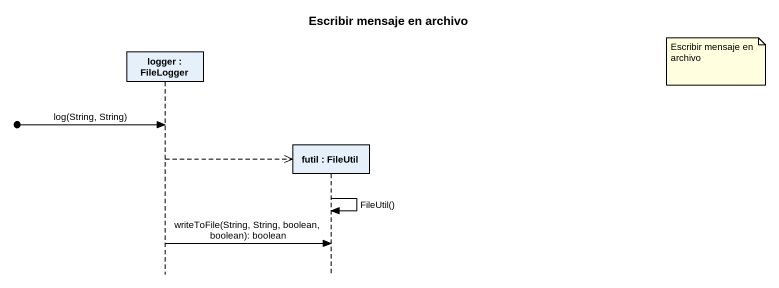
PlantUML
@startuml
title Escribir mensaje en archivo
hide footbox
participant "logger : FileLogger" as logger
participant "futil : FileUtil" as futil

note right of futil : Escribir mensaje en archivo
[o-> logger : log(String, String)
logger -->> futil **
futil -> futil : FileUtil()
logger -> futil : writeToFile(String, String, boolean, boolean): boolean
@enduml
